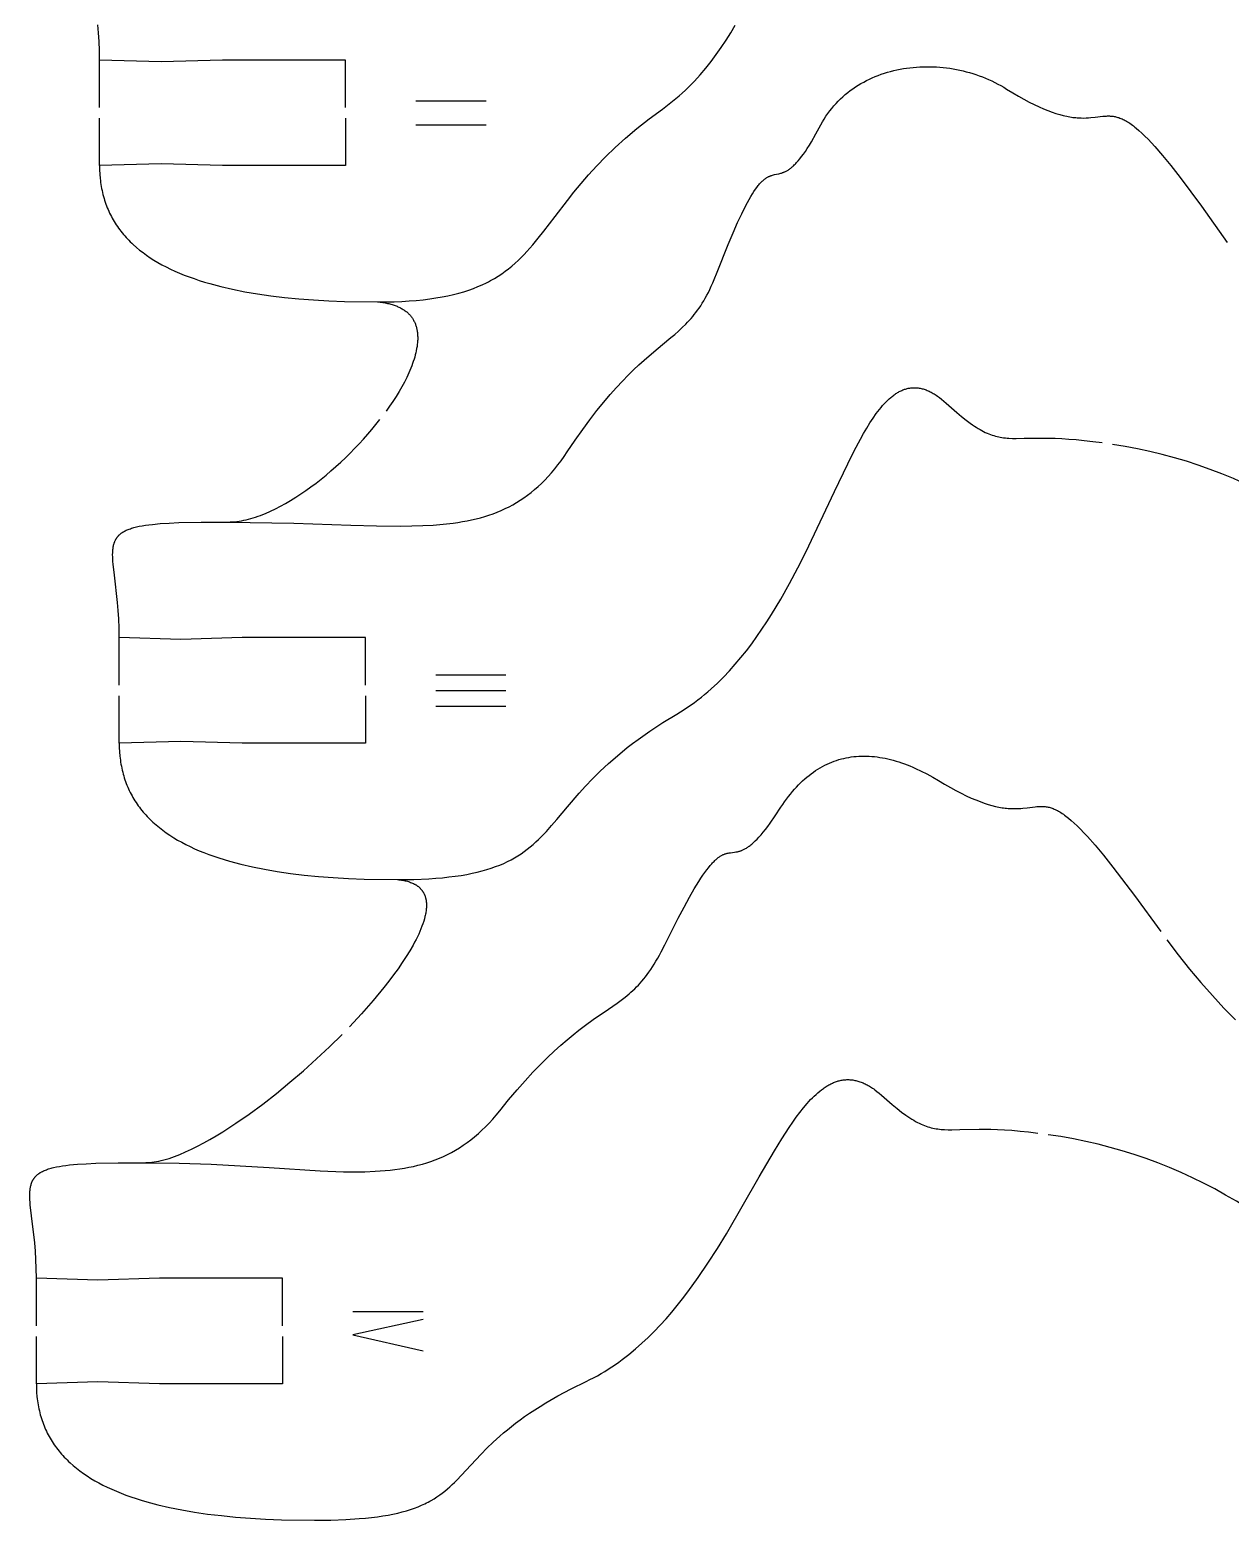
# Model space of a CAD drawing. Extents: x 2 to 222, y 1 to 131.
# Drawn here: x 152.92 to 187.06, y 46.94 to 89.32 of the extents above; entities that cross this region are included whole.
import ezdxf

# ---------------------------------------------------------------- set-up
doc = ezdxf.new("R2010")
doc.units = 0
doc.header["$MEASUREMENT"] = 0
doc.layers.add('DEFAULT', color=18, linetype='CONTINUOUS')

msp = doc.modelspace()

# ---------------------------------------------------------------- linework, layer by layer
at = {"layer": 'DEFAULT', "color": 1}
for p, q in [((154.906, 87.11), (154.906, 88.461)), ((156.656, 88.412), (154.906, 88.461)), ((158.406, 88.461), (156.656, 88.412)), ((161.905, 88.461), (158.406, 88.461)), ((161.905, 87.11), (161.905, 88.461)), ((154.906, 85.459), (154.906, 86.81)), ((161.905, 86.81), (161.905, 85.463)), ((156.656, 85.512), (154.906, 85.463)), ((158.406, 85.463), (156.656, 85.512)), ((161.905, 85.463), (158.406, 85.463)), ((155.467, 70.685), (155.467, 72.036)), ((157.217, 71.986), (155.467, 72.036)), ((158.966, 72.036), (157.217, 71.986)), ((162.466, 72.036), (158.966, 72.036)), ((162.466, 70.685), (162.466, 72.036)), ((155.467, 69.037), (155.467, 70.385)), ((162.466, 70.385), (162.466, 69.037)), ((157.217, 69.087), (155.467, 69.037)), ((158.966, 69.037), (157.217, 69.087)), ((162.466, 69.037), (158.966, 69.037)), ((153.11, 52.467), (153.11, 53.818)), ((154.86, 53.769), (153.11, 53.818)), ((156.61, 53.818), (154.86, 53.769)), ((160.109, 53.818), (156.61, 53.818)), ((160.109, 52.467), (160.109, 53.818)), ((153.11, 50.816), (153.11, 52.167)), ((160.109, 52.167), (160.109, 50.82)), ((154.86, 50.869), (153.11, 50.82)), ((156.61, 50.82), (154.86, 50.869)), ((160.109, 50.82), (156.61, 50.82))]:
    msp.add_line(p, q, dxfattribs=at)
at = {"layer": 'DEFAULT', "color": 250}
for p, q in [((163.905, 87.306), (165.901, 87.306)), ((163.905, 86.615), (165.901, 86.615)), ((164.467, 70.981), (166.464, 70.981)), ((164.467, 70.536), (166.464, 70.536)), ((164.467, 70.091), (166.464, 70.091)), ((162.11, 52.874), (164.107, 52.874))]:
    msp.add_line(p, q, dxfattribs=at)
at = {"layer": 'DEFAULT', "color": 1}
for points in [[(154.906, 88.461), (154.902, 88.735), (154.892, 88.993), (154.877, 89.236), (154.858, 89.464)], [(170.915, 87.068), (171.013, 87.139), (171.109, 87.212), (171.204, 87.288), (171.297, 87.365), (171.388, 87.444), (171.478, 87.524), (171.566, 87.607), (171.653, 87.691), (171.739, 87.777), (171.822, 87.865), (171.986, 88.045), (172.144, 88.231), (172.296, 88.422), (172.443, 88.619), (172.585, 88.82), (172.723, 89.026), (172.855, 89.236), (172.983, 89.45)], [(175.42, 86.616), (175.466, 86.7), (175.515, 86.782), (175.565, 86.862), (175.618, 86.939), (175.673, 87.014), (175.73, 87.087), (175.79, 87.158), (175.851, 87.226), (175.914, 87.293), (175.979, 87.357), (176.046, 87.419), (176.114, 87.479), (176.184, 87.536), (176.256, 87.592), (176.329, 87.645), (176.404, 87.696), (176.481, 87.745), (176.559, 87.791), (176.638, 87.836), (176.718, 87.878), (176.8, 87.918), (176.883, 87.956), (176.967, 87.992), (177.052, 88.025), (177.138, 88.057), (177.225, 88.086), (177.314, 88.113), (177.402, 88.139), (177.492, 88.161), (177.583, 88.182), (177.674, 88.201), (177.766, 88.217), (177.858, 88.232), (177.951, 88.244), (178.044, 88.254), (178.138, 88.262), (178.232, 88.268), (178.326, 88.272), (178.421, 88.273), (178.516, 88.273), (178.611, 88.27), (178.706, 88.265), (178.801, 88.259), (178.896, 88.25), (178.991, 88.239), (179.085, 88.226), (179.18, 88.21), (179.274, 88.193), (179.368, 88.174), (179.462, 88.152), (179.555, 88.129), (179.647, 88.103), (179.74, 88.076), (179.831, 88.046), (179.922, 88.014), (180.012, 87.98), (180.102, 87.944), (180.19, 87.906), (180.278, 87.866), (180.365, 87.824), (180.45, 87.78), (180.535, 87.734), (180.619, 87.686), (180.701, 87.636)], [(180.701, 87.636), (180.874, 87.53), (181.038, 87.434), (181.196, 87.346), (181.346, 87.266), (181.488, 87.195), (181.624, 87.131), (181.754, 87.074), (181.877, 87.024), (181.995, 86.98), (182.106, 86.943), (182.213, 86.911), (182.313, 86.884), (182.362, 86.873), (182.41, 86.863), (182.456, 86.853), (182.501, 86.845), (182.545, 86.838), (182.588, 86.832), (182.63, 86.827), (182.671, 86.823), (182.711, 86.819), (182.75, 86.817), (182.788, 86.815), (182.825, 86.814), (182.897, 86.813), (182.966, 86.815), (183.032, 86.819), (183.096, 86.824), (183.217, 86.837), (183.439, 86.863), (183.493, 86.868), (183.545, 86.87), (183.572, 86.871), (183.598, 86.871), (183.624, 86.871), (183.651, 86.87), (183.677, 86.868), (183.704, 86.865), (183.731, 86.862), (183.758, 86.858), (183.785, 86.853), (183.812, 86.847), (183.84, 86.84), (183.868, 86.832), (183.896, 86.823), (183.925, 86.813), (183.954, 86.802), (183.984, 86.789), (184.014, 86.775), (184.045, 86.76), (184.076, 86.744), (184.108, 86.726), (184.14, 86.707), (184.173, 86.686), (184.207, 86.663), (184.242, 86.639), (184.277, 86.614), (184.313, 86.586), (184.35, 86.557), (184.388, 86.526), (184.466, 86.459), (184.548, 86.384), (184.634, 86.301), (184.724, 86.209), (184.819, 86.109), (184.919, 85.999), (185.134, 85.75), (185.371, 85.46), (185.634, 85.124), (186.242, 84.308), (186.973, 83.275)], [(162.815, 81.582), (163.281, 81.589), (163.501, 81.598), (163.712, 81.611), (163.914, 81.627), (164.109, 81.646), (164.295, 81.669), (164.474, 81.695), (164.646, 81.724), (164.811, 81.757), (164.969, 81.793), (165.121, 81.832), (165.266, 81.874), (165.406, 81.919), (165.54, 81.967), (165.669, 82.018), (165.792, 82.072), (165.911, 82.129), (165.969, 82.158), (166.026, 82.189), (166.081, 82.219), (166.136, 82.251), (166.242, 82.316), (166.344, 82.384), (166.443, 82.455), (166.539, 82.528), (166.631, 82.604), (166.722, 82.682), (166.81, 82.763), (166.895, 82.846), (166.98, 82.931), (167.062, 83.019), (167.143, 83.109), (167.224, 83.202), (167.382, 83.393), (167.541, 83.593), (167.864, 84.016), (168.211, 84.468), (168.399, 84.704), (168.599, 84.947), (168.814, 85.195), (169.046, 85.449), (169.297, 85.708), (169.57, 85.972), (169.865, 86.24), (170.187, 86.513), (170.536, 86.788), (170.915, 87.068)], [(172.471, 82.429), (172.783, 83.218), (172.922, 83.548), (173.05, 83.838), (173.168, 84.091), (173.278, 84.309), (173.329, 84.406), (173.379, 84.496), (173.426, 84.578), (173.472, 84.654), (173.517, 84.722), (173.559, 84.785), (173.6, 84.841), (173.62, 84.868), (173.64, 84.892), (173.659, 84.916), (173.678, 84.938), (173.697, 84.959), (173.715, 84.979), (173.734, 84.997), (173.752, 85.015), (173.769, 85.031), (173.787, 85.047), (173.804, 85.061), (173.821, 85.074), (173.837, 85.087), (173.854, 85.099), (173.87, 85.109), (173.886, 85.12), (173.902, 85.129), (173.918, 85.138), (173.934, 85.146), (173.949, 85.153), (173.965, 85.16), (173.98, 85.166), (173.995, 85.172), (174.01, 85.177), (174.026, 85.182), (174.041, 85.186), (174.071, 85.195), (174.1, 85.202), (174.16, 85.215), (174.221, 85.228), (174.252, 85.235), (174.283, 85.243), (174.299, 85.248), (174.315, 85.253), (174.331, 85.259), (174.347, 85.265), (174.364, 85.271), (174.38, 85.278), (174.397, 85.286), (174.415, 85.294), (174.432, 85.303), (174.45, 85.312), (174.467, 85.323), (174.486, 85.334), (174.504, 85.346), (174.523, 85.359), (174.542, 85.373), (174.561, 85.387), (174.581, 85.403), (174.601, 85.42), (174.621, 85.438), (174.642, 85.457), (174.663, 85.477), (174.685, 85.498), (174.707, 85.521), (174.729, 85.545), (174.775, 85.597), (174.823, 85.655), (174.873, 85.718), (174.924, 85.788), (174.978, 85.865), (175.034, 85.949), (175.092, 86.04), (175.153, 86.138), (175.281, 86.36), (175.42, 86.616)], [(154.906, 85.463), (154.908, 85.338), (154.914, 85.216), (154.924, 85.096), (154.931, 85.036), (154.938, 84.978), (154.947, 84.92), (154.956, 84.862), (154.967, 84.805), (154.978, 84.748), (154.991, 84.692), (155.004, 84.637), (155.019, 84.582), (155.034, 84.527), (155.05, 84.473), (155.068, 84.42), (155.086, 84.367), (155.106, 84.314), (155.126, 84.263), (155.148, 84.211), (155.17, 84.16), (155.193, 84.11), (155.218, 84.06), (155.243, 84.011), (155.269, 83.962), (155.297, 83.914), (155.325, 83.867), (155.354, 83.819), (155.384, 83.773), (155.415, 83.727), (155.448, 83.681), (155.481, 83.636), (155.515, 83.591), (155.55, 83.547), (155.586, 83.504), (155.623, 83.461), (155.661, 83.418), (155.7, 83.376), (155.74, 83.335), (155.781, 83.294), (155.823, 83.253), (155.866, 83.213), (155.954, 83.135), (156.047, 83.058), (156.143, 82.984), (156.243, 82.911), (156.347, 82.841), (156.455, 82.772), (156.566, 82.706), (156.682, 82.641), (156.801, 82.579), (156.924, 82.518), (157.051, 82.46), (157.181, 82.403), (157.315, 82.348), (157.453, 82.296), (157.595, 82.245), (157.741, 82.196), (157.89, 82.149), (158.043, 82.104), (158.36, 82.019), (158.692, 81.943), (159.039, 81.874), (159.401, 81.812), (159.777, 81.758), (160.167, 81.711), (160.573, 81.671), (160.993, 81.639), (161.427, 81.614), (161.875, 81.596), (162.815, 81.582)], [(168.209, 77.32), (168.432, 77.649), (168.647, 77.953), (168.854, 78.234), (169.053, 78.492), (169.244, 78.73), (169.428, 78.948), (169.605, 79.148), (169.775, 79.332), (169.938, 79.5), (170.095, 79.655), (170.246, 79.797), (170.392, 79.929), (170.666, 80.164), (170.919, 80.373), (171.155, 80.567), (171.267, 80.661), (171.375, 80.756), (171.479, 80.852), (171.58, 80.952), (171.63, 81.003), (171.679, 81.056), (171.727, 81.11), (171.774, 81.166), (171.821, 81.223), (171.867, 81.283), (171.913, 81.345), (171.958, 81.409), (172.003, 81.476), (172.047, 81.545), (172.091, 81.618), (172.134, 81.693), (172.177, 81.772), (172.22, 81.854), (172.262, 81.94), (172.304, 82.029), (172.346, 82.123), (172.388, 82.22), (172.471, 82.429)], [(162.815, 81.582), (162.891, 81.575), (162.963, 81.565), (163.033, 81.554), (163.1, 81.541), (163.133, 81.534), (163.164, 81.526), (163.195, 81.518), (163.226, 81.509), (163.256, 81.5), (163.285, 81.49), (163.313, 81.48), (163.341, 81.47), (163.368, 81.459), (163.394, 81.448), (163.42, 81.436), (163.445, 81.424), (163.469, 81.412), (163.493, 81.399), (163.516, 81.385), (163.539, 81.372), (163.561, 81.358), (163.582, 81.343), (163.602, 81.328), (163.622, 81.313), (163.642, 81.297), (163.66, 81.281), (163.679, 81.265), (163.696, 81.248), (163.713, 81.231), (163.729, 81.213), (163.745, 81.195), (163.76, 81.177), (163.775, 81.158), (163.789, 81.139), (163.802, 81.12), (163.815, 81.1), (163.827, 81.08), (163.838, 81.06), (163.849, 81.039), (163.86, 81.018), (163.87, 80.997), (163.879, 80.975), (163.888, 80.953), (163.896, 80.931), (163.904, 80.908), (163.911, 80.885), (163.917, 80.862), (163.923, 80.839), (163.929, 80.815), (163.934, 80.791), (163.938, 80.767), (163.942, 80.742), (163.945, 80.717), (163.948, 80.692), (163.95, 80.666), (163.952, 80.641), (163.953, 80.615), (163.954, 80.588), (163.954, 80.562), (163.954, 80.535), (163.954, 80.508), (163.952, 80.481), (163.948, 80.426), (163.943, 80.37), (163.935, 80.313), (163.925, 80.255), (163.914, 80.196), (163.901, 80.136), (163.885, 80.076), (163.869, 80.015), (163.85, 79.953), (163.83, 79.891), (163.808, 79.828), (163.784, 79.764), (163.759, 79.7), (163.732, 79.635), (163.704, 79.57), (163.642, 79.438), (163.575, 79.304), (163.502, 79.168), (163.423, 79.032), (163.34, 78.894), (163.251, 78.756), (163.157, 78.617), (163.059, 78.478)], [(171.324, 69.863), (171.428, 69.925), (171.53, 69.99), (171.631, 70.057), (171.731, 70.125), (171.829, 70.196), (171.925, 70.269), (172.021, 70.344), (172.115, 70.421), (172.208, 70.499), (172.299, 70.579), (172.478, 70.745), (172.652, 70.917), (172.822, 71.096), (172.986, 71.28), (173.146, 71.469), (173.302, 71.664), (173.454, 71.863), (173.601, 72.066), (173.745, 72.273), (173.884, 72.483), (174.02, 72.697), (174.281, 73.131), (174.53, 73.572), (174.766, 74.017), (174.992, 74.463), (175.809, 76.194), (176.183, 76.982), (176.365, 77.346), (176.545, 77.685), (176.634, 77.845), (176.724, 77.997), (176.814, 78.142), (176.904, 78.279), (176.995, 78.407), (177.04, 78.468), (177.086, 78.526), (177.131, 78.582), (177.177, 78.636), (177.224, 78.687), (177.27, 78.736), (177.317, 78.783), (177.363, 78.827), (177.411, 78.868), (177.434, 78.888), (177.458, 78.906), (177.482, 78.925), (177.506, 78.942), (177.53, 78.959), (177.554, 78.976), (177.578, 78.991), (177.603, 79.006), (177.627, 79.02), (177.651, 79.033), (177.676, 79.046), (177.701, 79.058), (177.725, 79.069), (177.75, 79.079), (177.775, 79.089), (177.8, 79.098), (177.825, 79.106), (177.851, 79.114), (177.876, 79.12), (177.902, 79.126), (177.927, 79.131), (177.953, 79.135), (177.979, 79.139), (178.005, 79.141), (178.031, 79.143), (178.057, 79.144), (178.084, 79.144), (178.11, 79.144), (178.137, 79.142), (178.164, 79.14), (178.191, 79.137), (178.218, 79.133), (178.245, 79.128), (178.273, 79.122), (178.3, 79.115), (178.328, 79.108), (178.356, 79.099), (178.384, 79.09), (178.412, 79.08), (178.44, 79.069), (178.469, 79.057), (178.497, 79.044), (178.526, 79.03), (178.555, 79.015), (178.584, 78.999), (178.613, 78.983), (178.643, 78.965), (178.673, 78.947), (178.702, 78.927), (178.732, 78.906), (178.763, 78.885), (178.793, 78.863), (178.854, 78.815), (178.917, 78.763), (178.98, 78.707)], [(178.98, 78.707), (179.283, 78.439), (179.42, 78.325), (179.548, 78.223), (179.669, 78.133), (179.727, 78.091), (179.784, 78.053), (179.839, 78.017), (179.892, 77.984), (179.945, 77.953), (179.996, 77.924), (180.047, 77.898), (180.096, 77.874), (180.145, 77.851), (180.194, 77.831), (180.241, 77.812), (180.289, 77.796), (180.336, 77.781), (180.382, 77.768), (180.429, 77.756), (180.476, 77.745), (180.523, 77.736), (180.57, 77.729), (180.618, 77.722), (180.666, 77.717), (180.715, 77.712), (180.765, 77.709), (180.866, 77.704), (180.972, 77.703), (181.201, 77.705), (181.75, 77.711), (182.084, 77.705), (182.27, 77.697), (182.469, 77.685), (182.682, 77.668), (182.911, 77.645), (183.156, 77.617), (183.417, 77.581)], [(158.561, 75.324), (158.622, 75.325), (158.685, 75.328), (158.748, 75.333), (158.812, 75.34), (158.877, 75.349), (158.942, 75.36), (159.008, 75.373), (159.074, 75.388), (159.141, 75.404), (159.209, 75.423), (159.277, 75.443), (159.346, 75.465), (159.415, 75.488), (159.484, 75.514), (159.554, 75.541), (159.624, 75.569), (159.766, 75.631), (159.908, 75.699), (160.052, 75.773), (160.196, 75.852), (160.341, 75.937), (160.486, 76.027), (160.631, 76.122), (160.775, 76.221), (160.92, 76.325), (161.063, 76.433), (161.206, 76.545), (161.348, 76.66), (161.488, 76.779), (161.627, 76.901), (161.764, 77.025), (161.898, 77.153), (162.031, 77.283), (162.161, 77.415), (162.289, 77.548), (162.414, 77.684), (162.535, 77.821), (162.653, 77.959), (162.768, 78.098), (162.879, 78.238)], [(158.561, 75.324), (160.432, 75.294), (162.057, 75.238), (162.787, 75.218), (163.465, 75.21), (163.786, 75.214), (164.096, 75.223), (164.395, 75.239), (164.683, 75.262), (164.961, 75.294), (165.096, 75.313), (165.229, 75.335), (165.36, 75.359), (165.488, 75.385), (165.614, 75.415), (165.738, 75.447), (165.86, 75.482), (165.98, 75.52), (166.098, 75.561), (166.214, 75.605), (166.328, 75.653), (166.44, 75.704), (166.551, 75.758), (166.659, 75.816), (166.767, 75.878), (166.872, 75.944), (166.976, 76.013), (167.078, 76.087), (167.179, 76.165), (167.279, 76.246), (167.377, 76.333), (167.474, 76.423), (167.57, 76.519), (167.664, 76.618), (167.757, 76.723), (167.85, 76.832), (167.941, 76.947), (168.031, 77.066), (168.121, 77.191), (168.209, 77.32)], [(155.467, 72.036), (155.463, 72.309), (155.453, 72.567), (155.438, 72.811), (155.419, 73.039), (155.329, 73.816), (155.294, 74.129), (155.288, 74.2), (155.284, 74.268), (155.281, 74.333), (155.28, 74.395), (155.281, 74.455), (155.283, 74.484), (155.284, 74.513), (155.287, 74.54), (155.29, 74.568), (155.293, 74.594), (155.298, 74.62), (155.302, 74.645), (155.308, 74.67), (155.314, 74.694), (155.321, 74.717), (155.325, 74.729), (155.329, 74.74), (155.333, 74.751), (155.337, 74.763), (155.342, 74.774), (155.346, 74.784), (155.351, 74.795), (155.356, 74.806), (155.361, 74.816), (155.367, 74.826), (155.373, 74.836), (155.379, 74.846), (155.385, 74.856), (155.391, 74.866), (155.398, 74.876), (155.404, 74.885), (155.411, 74.894), (155.419, 74.904), (155.426, 74.913), (155.434, 74.922), (155.442, 74.93), (155.45, 74.939), (155.458, 74.948), (155.467, 74.956), (155.476, 74.964), (155.485, 74.973), (155.494, 74.981), (155.504, 74.989), (155.513, 74.996), (155.524, 75.004), (155.534, 75.012), (155.545, 75.019), (155.555, 75.027), (155.567, 75.034), (155.578, 75.041), (155.59, 75.048), (155.614, 75.062), (155.639, 75.075), (155.666, 75.088), (155.693, 75.1), (155.722, 75.112), (155.752, 75.124), (155.783, 75.135), (155.816, 75.146), (155.849, 75.156), (155.884, 75.166), (155.921, 75.175), (155.958, 75.185), (156.037, 75.202), (156.122, 75.218), (156.212, 75.232), (156.309, 75.245), (156.411, 75.257), (156.634, 75.278), (156.883, 75.294), (157.159, 75.306), (157.798, 75.32), (158.561, 75.324)], [(163.376, 65.157), (163.841, 65.163), (164.268, 65.181), (164.468, 65.194), (164.66, 65.21), (164.843, 65.23), (165.018, 65.252), (165.186, 65.276), (165.347, 65.304), (165.5, 65.334), (165.646, 65.367), (165.786, 65.402), (165.92, 65.44), (166.048, 65.481), (166.171, 65.524), (166.288, 65.569), (166.4, 65.618), (166.508, 65.668), (166.611, 65.721), (166.71, 65.776), (166.805, 65.834), (166.897, 65.893), (166.985, 65.955), (167.071, 66.02), (167.154, 66.086), (167.235, 66.155), (167.314, 66.225), (167.391, 66.298), (167.466, 66.373), (167.541, 66.449), (167.615, 66.528), (167.761, 66.691), (167.907, 66.862), (168.211, 67.223), (168.544, 67.611), (168.728, 67.814), (168.926, 68.023), (169.142, 68.237), (169.376, 68.456), (169.633, 68.68), (169.913, 68.909), (170.063, 69.025), (170.22, 69.142), (170.556, 69.378), (170.923, 69.619), (171.324, 69.863)], [(155.467, 69.037), (155.469, 68.913), (155.475, 68.791), (155.485, 68.67), (155.491, 68.611), (155.499, 68.552), (155.507, 68.494), (155.517, 68.437), (155.527, 68.379), (155.539, 68.323), (155.551, 68.267), (155.565, 68.211), (155.579, 68.156), (155.595, 68.102), (155.611, 68.048), (155.629, 67.994), (155.647, 67.941), (155.667, 67.889), (155.687, 67.837), (155.708, 67.786), (155.731, 67.735), (155.754, 67.685), (155.779, 67.635), (155.804, 67.586), (155.83, 67.537), (155.857, 67.489), (155.886, 67.441), (155.915, 67.394), (155.945, 67.347), (155.976, 67.301), (156.009, 67.256), (156.042, 67.211), (156.076, 67.166), (156.111, 67.122), (156.147, 67.078), (156.184, 67.035), (156.222, 66.993), (156.261, 66.951), (156.301, 66.909), (156.342, 66.868), (156.384, 66.828), (156.427, 66.788), (156.515, 66.709), (156.608, 66.633), (156.704, 66.558), (156.804, 66.486), (156.908, 66.415), (157.016, 66.347), (157.127, 66.28), (157.243, 66.216), (157.362, 66.153), (157.485, 66.093), (157.611, 66.034), (157.742, 65.978), (157.876, 65.923), (158.014, 65.87), (158.156, 65.819), (158.302, 65.77), (158.451, 65.724), (158.604, 65.678), (158.921, 65.594), (159.253, 65.517), (159.6, 65.448), (159.961, 65.386), (160.338, 65.332), (160.728, 65.285), (161.134, 65.246), (161.553, 65.214), (161.988, 65.189), (162.436, 65.171), (163.376, 65.157)], [(174.284, 67.213), (174.337, 67.293), (174.39, 67.371), (174.444, 67.446), (174.499, 67.519), (174.554, 67.589), (174.61, 67.657), (174.667, 67.723), (174.725, 67.786), (174.783, 67.847), (174.841, 67.906), (174.901, 67.963), (174.961, 68.017), (175.022, 68.069), (175.083, 68.119), (175.145, 68.167), (175.207, 68.212), (175.27, 68.255), (175.334, 68.296), (175.398, 68.335), (175.463, 68.371), (175.529, 68.406), (175.595, 68.438), (175.661, 68.468), (175.728, 68.496), (175.796, 68.522), (175.864, 68.545), (175.933, 68.567), (176.002, 68.586), (176.071, 68.603), (176.142, 68.619), (176.212, 68.632), (176.283, 68.643), (176.355, 68.652), (176.427, 68.659), (176.5, 68.664), (176.573, 68.667), (176.646, 68.668), (176.72, 68.667), (176.794, 68.664), (176.869, 68.659), (176.944, 68.652), (177.019, 68.643), (177.095, 68.632), (177.171, 68.619), (177.248, 68.605), (177.325, 68.588), (177.402, 68.569), (177.48, 68.549), (177.558, 68.526), (177.636, 68.502), (177.715, 68.476), (177.794, 68.448), (177.873, 68.418), (177.953, 68.387), (178.033, 68.353), (178.113, 68.318), (178.274, 68.242), (178.437, 68.159), (178.6, 68.069), (178.764, 67.972)], [(178.764, 67.972), (178.938, 67.868), (179.104, 67.773), (179.262, 67.687), (179.413, 67.609), (179.556, 67.539), (179.693, 67.476), (179.823, 67.421), (179.947, 67.372), (180.065, 67.33), (180.177, 67.294), (180.283, 67.263), (180.384, 67.237), (180.433, 67.227), (180.481, 67.217), (180.527, 67.208), (180.572, 67.201), (180.616, 67.194), (180.659, 67.188), (180.701, 67.184), (180.742, 67.18), (180.782, 67.177), (180.821, 67.175), (180.859, 67.173), (180.897, 67.173), (180.969, 67.173), (181.038, 67.176), (181.104, 67.18), (181.167, 67.186), (181.288, 67.2), (181.51, 67.229), (181.563, 67.234), (181.616, 67.237), (181.642, 67.239), (181.669, 67.239), (181.695, 67.239), (181.721, 67.238), (181.748, 67.237), (181.775, 67.234), (181.801, 67.231), (181.828, 67.228), (181.856, 67.223), (181.883, 67.217), (181.911, 67.211), (181.939, 67.203), (181.968, 67.194), (181.997, 67.184), (182.026, 67.173), (182.056, 67.161), (182.086, 67.148), (182.117, 67.133), (182.148, 67.117), (182.18, 67.099), (182.213, 67.08), (182.246, 67.06), (182.281, 67.038), (182.315, 67.014), (182.351, 66.989), (182.387, 66.962), (182.424, 66.934), (182.463, 66.903), (182.541, 66.837), (182.624, 66.763), (182.711, 66.68), (182.803, 66.59), (182.899, 66.49), (183, 66.381), (183.218, 66.135), (183.459, 65.847), (183.725, 65.514), (184.342, 64.704), (185.086, 63.679)], [(170.982, 63.301), (171.362, 64.06), (171.529, 64.376), (171.681, 64.654), (171.821, 64.895), (171.949, 65.103), (172.009, 65.196), (172.066, 65.281), (172.121, 65.358), (172.173, 65.429), (172.223, 65.494), (172.271, 65.553), (172.317, 65.605), (172.339, 65.63), (172.361, 65.653), (172.382, 65.674), (172.403, 65.695), (172.423, 65.714), (172.444, 65.732), (172.463, 65.749), (172.483, 65.765), (172.501, 65.78), (172.52, 65.793), (172.538, 65.806), (172.556, 65.818), (172.574, 65.829), (172.592, 65.839), (172.609, 65.849), (172.626, 65.857), (172.642, 65.865), (172.659, 65.873), (172.675, 65.879), (172.691, 65.885), (172.707, 65.891), (172.723, 65.896), (172.739, 65.9), (172.754, 65.904), (172.77, 65.907), (172.785, 65.911), (172.816, 65.916), (172.846, 65.921), (172.907, 65.928), (172.968, 65.936), (172.999, 65.941), (173.031, 65.946), (173.047, 65.95), (173.064, 65.953), (173.08, 65.957), (173.097, 65.962), (173.114, 65.967), (173.131, 65.972), (173.149, 65.978), (173.167, 65.985), (173.185, 65.992), (173.203, 66), (173.222, 66.009), (173.241, 66.019), (173.261, 66.029), (173.28, 66.04), (173.301, 66.052), (173.321, 66.065), (173.342, 66.079), (173.364, 66.094), (173.385, 66.11), (173.408, 66.127), (173.431, 66.146), (173.454, 66.165), (173.478, 66.186), (173.502, 66.208), (173.553, 66.255), (173.605, 66.308), (173.66, 66.367), (173.718, 66.433), (173.778, 66.504), (173.841, 66.583), (173.907, 66.668), (173.976, 66.761), (174.123, 66.97), (174.284, 67.213)], [(163.376, 65.157), (163.416, 65.153), (163.454, 65.148), (163.491, 65.143), (163.528, 65.138), (163.563, 65.131), (163.597, 65.124), (163.63, 65.116), (163.663, 65.108), (163.694, 65.099), (163.724, 65.089), (163.753, 65.078), (163.782, 65.067), (163.809, 65.056), (163.835, 65.043), (163.861, 65.03), (163.873, 65.024), (163.885, 65.017), (163.897, 65.01), (163.908, 65.003), (163.92, 64.996), (163.931, 64.988), (163.942, 64.98), (163.952, 64.973), (163.963, 64.965), (163.973, 64.957), (163.983, 64.949), (163.993, 64.94), (164.002, 64.932), (164.012, 64.923), (164.021, 64.914), (164.029, 64.906), (164.038, 64.896), (164.046, 64.887), (164.055, 64.878), (164.062, 64.869), (164.07, 64.859), (164.078, 64.849), (164.085, 64.839), (164.092, 64.829), (164.099, 64.819), (164.105, 64.809), (164.112, 64.798), (164.118, 64.788), (164.124, 64.777), (164.129, 64.766), (164.135, 64.755), (164.14, 64.744), (164.145, 64.733), (164.15, 64.722), (164.155, 64.71), (164.159, 64.699), (164.163, 64.687), (164.167, 64.675), (164.171, 64.663), (164.175, 64.651), (164.178, 64.639), (164.181, 64.626), (164.184, 64.614), (164.187, 64.601), (164.192, 64.575), (164.196, 64.549), (164.199, 64.523), (164.201, 64.496), (164.203, 64.468), (164.204, 64.44), (164.204, 64.412), (164.203, 64.383), (164.202, 64.354), (164.199, 64.324), (164.196, 64.294), (164.192, 64.263), (164.188, 64.232), (164.182, 64.201), (164.176, 64.169), (164.17, 64.136), (164.162, 64.104), (164.145, 64.037), (164.125, 63.969), (164.102, 63.9), (164.076, 63.829), (164.048, 63.756), (164.017, 63.682), (163.984, 63.607), (163.948, 63.531), (163.909, 63.453), (163.868, 63.375), (163.825, 63.295), (163.731, 63.132), (163.628, 62.965), (163.516, 62.794), (163.397, 62.621), (163.269, 62.444), (163.134, 62.265), (162.992, 62.083), (162.687, 61.715), (162.359, 61.343), (162.011, 60.969)], [(166.29, 58.581), (166.541, 58.889), (166.782, 59.174), (167.013, 59.435), (167.233, 59.676), (167.445, 59.896), (167.647, 60.097), (167.84, 60.281), (168.026, 60.45), (168.203, 60.603), (168.373, 60.744), (168.536, 60.873), (168.692, 60.991), (168.986, 61.202), (169.257, 61.388), (169.508, 61.56), (169.628, 61.645), (169.743, 61.729), (169.856, 61.816), (169.965, 61.907), (170.019, 61.954), (170.072, 62.002), (170.125, 62.052), (170.177, 62.103), (170.229, 62.157), (170.28, 62.212), (170.331, 62.27), (170.381, 62.33), (170.432, 62.392), (170.482, 62.458), (170.532, 62.526), (170.582, 62.598), (170.632, 62.672), (170.681, 62.75), (170.731, 62.832), (170.781, 62.918), (170.831, 63.007), (170.881, 63.101), (170.982, 63.301)], [(185.262, 63.439), (185.581, 63.018), (185.903, 62.613), (186.228, 62.226), (186.555, 61.856), (186.883, 61.502), (187.211, 61.165)], [(156.204, 57.106), (156.234, 57.107), (156.265, 57.108), (156.296, 57.109), (156.327, 57.111), (156.359, 57.114), (156.391, 57.118), (156.457, 57.127), (156.524, 57.138), (156.593, 57.152), (156.663, 57.168), (156.735, 57.186), (156.808, 57.207), (156.883, 57.229), (156.958, 57.255), (157.035, 57.282), (157.114, 57.311), (157.193, 57.343), (157.356, 57.412), (157.523, 57.489), (157.693, 57.574), (157.868, 57.666), (158.046, 57.765), (158.227, 57.87), (158.41, 57.983), (158.784, 58.225), (159.165, 58.489), (159.549, 58.774), (159.936, 59.075), (160.322, 59.391), (160.704, 59.719), (161.08, 60.057), (161.447, 60.403), (161.803, 60.754)], [(168.742, 50.883), (168.851, 50.936), (168.958, 50.992), (169.064, 51.049), (169.169, 51.109), (169.272, 51.17), (169.375, 51.234), (169.476, 51.3), (169.575, 51.367), (169.674, 51.437), (169.771, 51.508), (169.962, 51.655), (170.149, 51.81), (170.331, 51.97), (170.509, 52.137), (170.682, 52.309), (170.851, 52.486), (171.017, 52.668), (171.178, 52.854), (171.335, 53.044), (171.489, 53.238), (171.64, 53.435), (171.931, 53.837), (172.209, 54.247), (172.476, 54.662), (172.732, 55.078), (173.669, 56.702), (174.1, 57.444), (174.309, 57.787), (174.516, 58.107), (174.619, 58.257), (174.721, 58.401), (174.823, 58.537), (174.925, 58.666), (175.027, 58.786), (175.078, 58.843), (175.129, 58.898), (175.181, 58.951), (175.232, 59.001), (175.283, 59.049), (175.335, 59.095), (175.387, 59.138), (175.439, 59.179), (175.491, 59.218), (175.517, 59.236), (175.543, 59.254), (175.569, 59.271), (175.595, 59.287), (175.621, 59.303), (175.648, 59.318), (175.674, 59.332), (175.701, 59.345), (175.727, 59.358), (175.754, 59.371), (175.78, 59.382), (175.807, 59.393), (175.834, 59.403), (175.861, 59.413), (175.888, 59.421), (175.915, 59.429), (175.942, 59.436), (175.969, 59.443), (175.996, 59.449), (176.023, 59.454), (176.051, 59.458), (176.078, 59.461), (176.106, 59.464), (176.133, 59.466), (176.161, 59.467), (176.189, 59.467), (176.217, 59.467), (176.245, 59.466), (176.273, 59.464), (176.301, 59.461), (176.33, 59.457), (176.358, 59.453), (176.387, 59.447), (176.416, 59.441), (176.444, 59.434), (176.473, 59.426), (176.502, 59.417), (176.531, 59.408), (176.561, 59.397), (176.59, 59.386), (176.619, 59.374), (176.649, 59.361), (176.679, 59.347), (176.709, 59.332), (176.739, 59.316), (176.769, 59.299), (176.799, 59.282), (176.83, 59.263), (176.86, 59.244), (176.891, 59.223), (176.922, 59.202), (176.953, 59.179), (177.015, 59.132), (177.078, 59.081), (177.142, 59.025)], [(177.142, 59.025), (177.448, 58.76), (177.586, 58.647), (177.716, 58.546), (177.838, 58.457), (177.896, 58.417), (177.953, 58.379), (178.008, 58.344), (178.062, 58.311), (178.115, 58.281), (178.167, 58.252), (178.218, 58.227), (178.268, 58.203), (178.317, 58.181), (178.365, 58.161), (178.413, 58.144), (178.461, 58.127), (178.508, 58.113), (178.555, 58.1), (178.602, 58.089), (178.648, 58.079), (178.696, 58.071), (178.743, 58.064), (178.791, 58.058), (178.839, 58.053), (178.888, 58.049), (178.937, 58.046), (179.039, 58.043), (179.145, 58.043), (179.373, 58.047), (179.922, 58.06), (180.256, 58.057), (180.442, 58.051), (180.641, 58.041), (180.854, 58.026), (181.083, 58.005), (181.328, 57.979), (181.59, 57.946)], [(156.204, 57.106), (157.174, 57.094), (158.084, 57.061), (159.735, 56.964), (161.184, 56.874), (161.84, 56.85), (162.152, 56.847), (162.455, 56.85), (162.748, 56.861), (163.032, 56.881), (163.171, 56.894), (163.308, 56.91), (163.443, 56.929), (163.575, 56.95), (163.706, 56.974), (163.835, 57.001), (163.962, 57.031), (164.087, 57.065), (164.211, 57.102), (164.332, 57.142), (164.452, 57.185), (164.571, 57.233), (164.688, 57.284), (164.803, 57.339), (164.917, 57.398), (165.03, 57.461), (165.141, 57.528), (165.251, 57.6), (165.36, 57.676), (165.467, 57.757), (165.573, 57.842), (165.679, 57.932), (165.783, 58.028), (165.886, 58.128), (165.988, 58.233), (166.09, 58.344), (166.19, 58.459), (166.29, 58.581)], [(153.11, 53.818), (153.107, 54.092), (153.096, 54.35), (153.081, 54.593), (153.062, 54.822), (152.972, 55.599), (152.938, 55.911), (152.932, 55.982), (152.927, 56.05), (152.925, 56.115), (152.924, 56.178), (152.925, 56.238), (152.926, 56.267), (152.928, 56.295), (152.93, 56.323), (152.933, 56.35), (152.937, 56.377), (152.941, 56.402), (152.946, 56.428), (152.951, 56.452), (152.958, 56.476), (152.964, 56.5), (152.968, 56.511), (152.972, 56.523), (152.976, 56.534), (152.981, 56.545), (152.985, 56.556), (152.99, 56.567), (152.995, 56.578), (153, 56.588), (153.005, 56.599), (153.01, 56.609), (153.016, 56.619), (153.022, 56.629), (153.028, 56.639), (153.034, 56.649), (153.041, 56.658), (153.048, 56.668), (153.055, 56.677), (153.062, 56.686), (153.069, 56.695), (153.077, 56.704), (153.085, 56.713), (153.093, 56.722), (153.101, 56.73), (153.11, 56.739), (153.119, 56.747), (153.128, 56.755), (153.137, 56.763), (153.147, 56.771), (153.157, 56.779), (153.167, 56.787), (153.177, 56.794), (153.188, 56.802), (153.199, 56.809), (153.21, 56.816), (153.221, 56.824), (153.233, 56.831), (153.257, 56.844), (153.283, 56.858), (153.309, 56.87), (153.337, 56.883), (153.366, 56.895), (153.396, 56.906), (153.427, 56.917), (153.459, 56.928), (153.493, 56.938), (153.528, 56.948), (153.564, 56.958), (153.602, 56.967), (153.681, 56.984), (153.766, 57), (153.856, 57.015), (153.952, 57.028), (154.054, 57.04), (154.277, 57.06), (154.526, 57.076), (154.802, 57.088), (155.441, 57.102), (156.204, 57.106)], [(161.02, 46.939), (161.483, 46.944), (161.907, 46.959), (162.293, 46.984), (162.472, 47), (162.644, 47.018), (162.807, 47.038), (162.962, 47.061), (163.11, 47.086), (163.251, 47.113), (163.385, 47.142), (163.513, 47.174), (163.634, 47.208), (163.75, 47.243), (163.86, 47.281), (163.965, 47.321), (164.065, 47.363), (164.16, 47.407), (164.206, 47.43), (164.251, 47.453), (164.295, 47.477), (164.338, 47.501), (164.422, 47.55), (164.503, 47.602), (164.58, 47.656), (164.655, 47.711), (164.728, 47.768), (164.798, 47.827), (164.867, 47.887), (164.935, 47.95), (165.001, 48.014), (165.067, 48.079), (165.198, 48.215), (165.331, 48.358), (165.609, 48.66), (165.76, 48.82), (165.922, 48.985), (166.099, 49.156), (166.292, 49.331), (166.395, 49.42), (166.504, 49.511), (166.618, 49.603), (166.738, 49.695), (166.864, 49.789), (166.996, 49.884), (167.135, 49.98), (167.281, 50.077), (167.434, 50.175), (167.596, 50.273), (167.942, 50.473), (168.323, 50.677), (168.742, 50.883)], [(153.11, 50.82), (153.112, 50.695), (153.118, 50.573), (153.128, 50.453), (153.135, 50.394), (153.142, 50.335), (153.151, 50.277), (153.16, 50.219), (153.171, 50.162), (153.182, 50.105), (153.195, 50.049), (153.208, 49.994), (153.223, 49.939), (153.238, 49.884), (153.255, 49.83), (153.272, 49.777), (153.291, 49.724), (153.31, 49.672), (153.331, 49.62), (153.352, 49.568), (153.374, 49.518), (153.398, 49.467), (153.422, 49.418), (153.447, 49.368), (153.474, 49.32), (153.501, 49.271), (153.529, 49.224), (153.558, 49.177), (153.589, 49.13), (153.62, 49.084), (153.652, 49.038), (153.685, 48.993), (153.719, 48.949), (153.754, 48.904), (153.79, 48.861), (153.828, 48.818), (153.866, 48.775), (153.904, 48.733), (153.944, 48.692), (153.985, 48.651), (154.027, 48.61), (154.07, 48.57), (154.159, 48.492), (154.251, 48.415), (154.347, 48.341), (154.447, 48.268), (154.551, 48.198), (154.659, 48.129), (154.771, 48.063), (154.886, 47.998), (155.005, 47.936), (155.128, 47.875), (155.255, 47.817), (155.385, 47.76), (155.52, 47.705), (155.658, 47.653), (155.8, 47.602), (155.945, 47.553), (156.094, 47.506), (156.247, 47.461), (156.565, 47.377), (156.897, 47.3), (157.243, 47.231), (157.605, 47.169), (157.981, 47.115), (158.372, 47.068), (158.777, 47.028), (159.197, 46.996), (159.631, 46.971), (160.08, 46.953), (161.02, 46.939)]]:
    msp.add_lwpolyline(points, dxfattribs=at)
at = {"layer": 'DEFAULT', "color": 250}
msp.add_lwpolyline([(164.107, 52.651), (162.11, 52.206), (164.107, 51.76)], dxfattribs=at)
at = {"layer": 'DEFAULT', "color": 1}
for centre, radius, start, end in [((181.611, 63.562), 14.128, 35.1059, 81.4384), ((179.948, 43.923), 14.111, 35.7146, 82.1022)]:
    msp.add_arc(centre, radius, start, end, dxfattribs=at)

doc.saveas('drawing.dxf')
